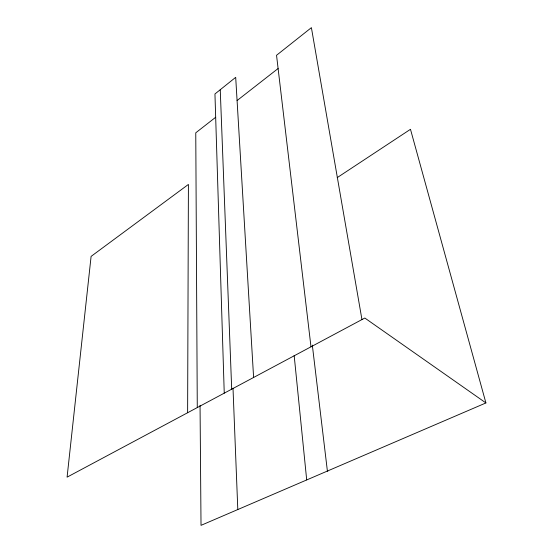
<?xml version="1.0" encoding="UTF-8"?>
<svg xmlns="http://www.w3.org/2000/svg" width="553" height="553" viewBox="0 0 553 553"><rect width="100%" height="100%" fill="white"/><g stroke="black" fill="none" stroke-linecap="round" stroke-linejoin="round"><path stroke-width="0.83" d="M187.626 412.745L188.414 184.432L91.1 256.392L67.086 477.149L364.828 318.037L485.914 402.943L201.022 525.35L200.048 405.28M215.677 117.264L195.762 132.81L197.276 407.568M237.085 100.549L278.104 68.524M337.219 177.624L410.478 129.298L485.914 402.943M327.805 471.204L327.39 471.004L312.327 345.134M361.952 319.579L311.401 27.65L276.541 55.286L310.986 346.814M294.161 355.461L306.694 479.9M253.606 377.471L235.696 77.33L214.951 93.969L224.242 393.162M233.007 388.241L237.804 509.534M220.246 89.724L231.693 389.181"/></g></svg>
